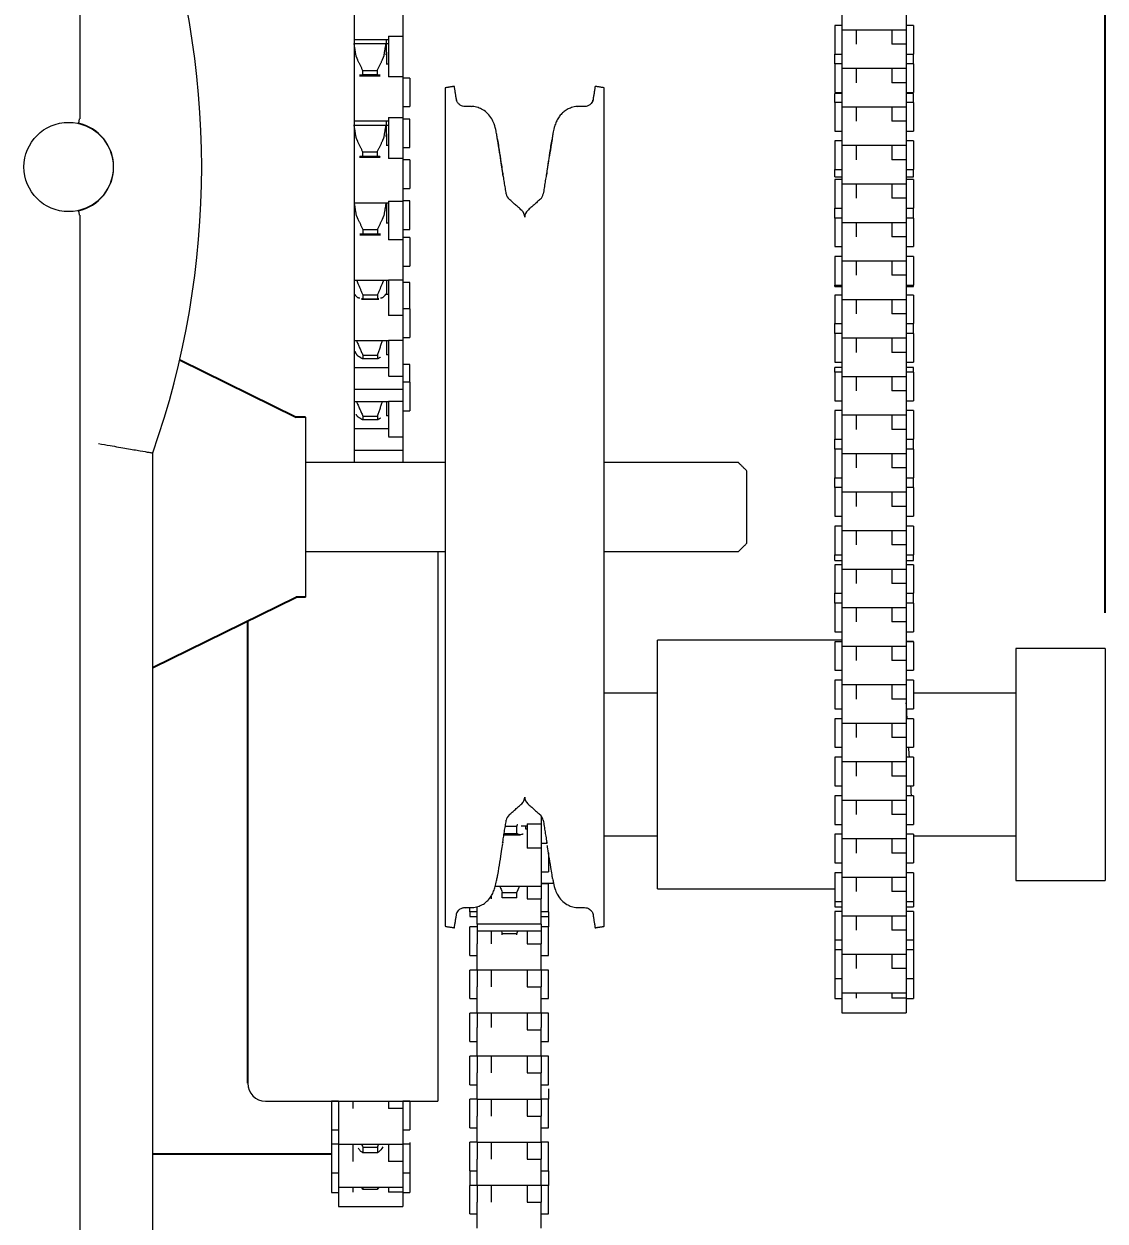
# Model space of a CAD drawing. Header units: inches. Extents: x 1.5 to 20.4, y 6.8 to 20.8.
# Drawn here: x 7.156 to 9.048, y 14.546 to 16.641 of the extents above; entities that cross this region are included whole.
import ezdxf

# ---------------------------------------------------------------- set-up
doc = ezdxf.new("R2010")
doc.units = ezdxf.units.IN
doc.header["$MEASUREMENT"] = 0
doc.header["$PDSIZE"] = -1
doc.layers.add('DIM', color=1, linetype='Continuous')
doc.styles.add('SLDTEXTSTYLE0', font='ARIAL.TTF', dxfattribs={"width": 0.7})
doc.dimstyles.new('SLDDIMSTYLE0', dxfattribs={"dimtxt": 0.15, "dimasz": 0.15, "dimexe": 0, "dimexo": 0.0625, "dimgap": 0.0375, "dimtad": 0, "dimtih": 1, "dimtoh": 1, "dimdec": 1, "dimlfac": 4, "dimrnd": 1e-09, "dimzin": 12, "dimdsep": 46, "dimtxsty": 'SLDTEXTSTYLE0', "dimsah": 1, "dimcen": 0.09, "dimadec": 0, "dimazin": 0, "dimtfac": 1, "dimtdec": 1, "dimtofl": 0, "dimtmove": 0, "dimatfit": 3, "dimfxl": 0, "dimtolj": 1, "dimtzin": 12, "dimarcsym": 0})

# ---------------------------------------------------------------- blocks, each defined once
blk = doc.blocks.new('*D12')
at = {"color": 0, "linetype": 'ByBlock', "lineweight": -2}
for p, q in [((7.5478, 18.7511), (7.5478, 19.9545)), ((7.6978, 19.9545), (7.8494, 19.9545)), ((8.8978, 19.9545), (8.7461, 19.9545)), ((9.0478, 15.6104), (9.0478, 19.9545))]:
    blk.add_line(p, q, dxfattribs=at)
at = {"color": 0, "linetype": 'ByBlock'}
for points in [[(7.5478, 19.9545), (7.6978, 19.9795), (7.6978, 19.9295)], [(9.0478, 19.9545), (8.8978, 19.9795), (8.8978, 19.9295)]]:
    blk.add_solid(points, dxfattribs=at)
at = {"layer": 'DEFPOINTS', "color": 0, "linetype": 'ByBlock'}
for p in [(7.5478, 18.6886), (9.0478, 15.5479)]:
    blk.add_point(p, dxfattribs=at)
at = {"color": 0, "linetype": 'ByBlock', "insert": (8.2978, 19.9545), "char_height": 0.15, "attachment_point": 5, "style": 'SLDTEXTSTYLE0'}
blk.add_mtext('6\\PSIDE ROOM', dxfattribs=at)

msp = doc.modelspace()

# ---------------------------------------------------------------- linework, layer by layer
at = {"color": 7, "linetype": 'Continuous', "lineweight": 15}
for p, q in [((7.253815, 18.390422), (7.253815, 16.474734)), ((7.734, 17.306097), (7.734, 15.873271)), ((7.819124, 16.912792), (7.819124, 16.628092)), ((8.587375, 16.67269), (8.587375, 16.630538)), ((8.699875, 16.67269), (8.699875, 16.630538)), ((8.574875, 16.638131), (8.574875, 16.588131)), ((8.712375, 16.638131), (8.712375, 16.588131)), ((7.790375, 16.591205), (7.790375, 16.613689)), ((7.794124, 16.61931), (7.819124, 16.61931)), ((7.794124, 16.61931), (7.794124, 16.548068)), ((7.819124, 16.628092), (7.819124, 16.554853)), ((7.819124, 16.61931), (7.819124, 16.548068)), ((8.587375, 16.630538), (8.587375, 16.605283)), ((8.612375, 16.630538), (8.612375, 16.605283)), ((8.674875, 16.630538), (8.674875, 16.605283)), ((8.699875, 16.630538), (8.699875, 16.605283)), ((8.587375, 16.605283), (8.587375, 16.563131)), ((8.699875, 16.605283), (8.674875, 16.605283)), ((8.699875, 16.605283), (8.699875, 16.563131)), ((7.790375, 16.591205), (7.790375, 16.570465)), ((8.574875, 16.570725), (8.574875, 16.588131)), ((8.712375, 16.570725), (8.712375, 16.588131)), ((7.748796, 16.559428), (7.748796, 16.557454)), ((7.748796, 16.559428), (7.774421, 16.559428)), ((7.748796, 16.559428), (7.748796, 16.551456)), ((7.748796, 16.559428), (7.774421, 16.559428)), ((7.774421, 16.551456), (7.748796, 16.551456)), ((7.774421, 16.559428), (7.774421, 16.557454)), ((7.774421, 16.559428), (7.774421, 16.551456)), ((7.819124, 16.554853), (7.819124, 16.476767)), ((8.574875, 16.570725), (8.574875, 16.520725)), ((8.587375, 16.563131), (8.587375, 16.537877)), ((8.612375, 16.563131), (8.612375, 16.537877)), ((8.674875, 16.563131), (8.674875, 16.537877)), ((8.699875, 16.563131), (8.699875, 16.537877)), ((8.712375, 16.570725), (8.712375, 16.520725)), ((7.819124, 16.548068), (7.794124, 16.548068)), ((7.831624, 16.546145), (7.831624, 16.508135)), ((8.587375, 16.537877), (8.587375, 16.495725)), ((8.699875, 16.537877), (8.674875, 16.537877)), ((8.699875, 16.537877), (8.699875, 16.495725)), ((7.893313, 16.528978), (7.893313, 16.18386)), ((8.171662, 15.061563), (8.171662, 16.528978)), ((8.574875, 16.503318), (8.574875, 16.518956)), ((8.712375, 16.503318), (8.712375, 16.518956)), ((7.831624, 16.508135), (7.831624, 16.496145)), ((8.574875, 16.503318), (8.574875, 16.453318)), ((8.587375, 16.495725), (8.587375, 16.47047)), ((8.612375, 16.495725), (8.612375, 16.47047)), ((8.674875, 16.495725), (8.674875, 16.47047)), ((8.699875, 16.495725), (8.699875, 16.47047)), ((8.712375, 16.503318), (8.712375, 16.453318)), ((7.790375, 16.448662), (7.790375, 16.471145)), ((7.794124, 16.476767), (7.819124, 16.476767)), ((7.794124, 16.476767), (7.794124, 16.405525)), ((7.819124, 16.476767), (7.819124, 16.405525)), ((7.831624, 16.442484), (7.831624, 16.474374)), ((8.587375, 16.47047), (8.587375, 16.428318)), ((8.699875, 16.47047), (8.674875, 16.47047)), ((8.699875, 16.47047), (8.699875, 16.428318)), ((7.790375, 16.448662), (7.790375, 16.427922)), ((7.831624, 16.424374), (7.831624, 16.442484)), ((8.574875, 16.435912), (8.574875, 16.385912)), ((8.587375, 16.428318), (8.587375, 16.403064)), ((8.612375, 16.428318), (8.612375, 16.403064)), ((8.674875, 16.428318), (8.674875, 16.403064)), ((8.699875, 16.428318), (8.699875, 16.403064)), ((8.712375, 16.435912), (8.712375, 16.385912)), ((7.748796, 16.416885), (7.748796, 16.414911)), ((7.748796, 16.416885), (7.774421, 16.416885)), ((7.748796, 16.416885), (7.748796, 16.408913)), ((7.748796, 16.416885), (7.774421, 16.416885)), ((7.774421, 16.408913), (7.748796, 16.408913)), ((7.774421, 16.416885), (7.774421, 16.414911)), ((7.774421, 16.416885), (7.774421, 16.408913)), ((7.819124, 16.405525), (7.794124, 16.405525)), ((7.819124, 16.405525), (7.819124, 16.33052)), ((7.831624, 16.402922), (7.831624, 16.361772)), ((8.574875, 16.378135), (8.574875, 16.385912)), ((8.587375, 16.403064), (8.587375, 16.360912)), ((8.699875, 16.403064), (8.674875, 16.403064)), ((8.699875, 16.403064), (8.699875, 16.360912)), ((8.712375, 16.378135), (8.712375, 16.385912)), ((8.574875, 16.373049), (8.574875, 16.378135)), ((8.574875, 16.368505), (8.574875, 16.318505)), ((8.712375, 16.373049), (8.712375, 16.378135)), ((8.712375, 16.368505), (8.712375, 16.318505)), ((7.831624, 16.361772), (7.831624, 16.352922)), ((8.587375, 16.360912), (8.587375, 16.335657)), ((8.612375, 16.360912), (8.612375, 16.335657)), ((8.674875, 16.360912), (8.674875, 16.335657)), ((8.699875, 16.360912), (8.699875, 16.335657)), ((7.790375, 16.327922), (7.790375, 16.292145)), ((7.794124, 16.33052), (7.819124, 16.33052)), ((7.794124, 16.33052), (7.794124, 16.262982)), ((7.819124, 16.33052), (7.819124, 16.262982)), ((7.831624, 16.299341), (7.831624, 16.331232)), ((8.587375, 16.335657), (8.587375, 16.293505)), ((8.699875, 16.335657), (8.674875, 16.335657)), ((8.699875, 16.335657), (8.699875, 16.293505)), ((7.253815, 16.30611), (7.253815, 14.390422)), ((7.831624, 16.281232), (7.831624, 16.299341)), ((8.574875, 16.301099), (8.574875, 16.318505)), ((8.574875, 16.301099), (8.574875, 16.251099)), ((8.712375, 16.301099), (8.712375, 16.318505)), ((8.712375, 16.301099), (8.712375, 16.251099)), ((7.749249, 16.281108), (7.749249, 16.273136)), ((7.749249, 16.281108), (7.774874, 16.281108)), ((7.774874, 16.281108), (7.774874, 16.273136)), ((8.587375, 16.293505), (8.587375, 16.268251)), ((8.612375, 16.293505), (8.612375, 16.268251)), ((8.674875, 16.293505), (8.674875, 16.268251)), ((8.699875, 16.293505), (8.699875, 16.268251)), ((7.774874, 16.273136), (7.749249, 16.273136)), ((7.819124, 16.262982), (7.794124, 16.262982)), ((7.819124, 16.262982), (7.819124, 16.192855)), ((7.831624, 16.267145), (7.831624, 16.223243)), ((8.587375, 16.268251), (8.587375, 16.226099)), ((8.699875, 16.268251), (8.674875, 16.268251)), ((8.699875, 16.268251), (8.699875, 16.226099)), ((7.831624, 16.223243), (7.831624, 16.217145)), ((8.574875, 16.233692), (8.574875, 16.183692)), ((8.587375, 16.226099), (8.587375, 16.200844)), ((8.612375, 16.226099), (8.612375, 16.200844)), ((8.674875, 16.226099), (8.674875, 16.200844)), ((8.699875, 16.226099), (8.699875, 16.200844)), ((8.712375, 16.233692), (8.712375, 16.183692)), ((8.587375, 16.200844), (8.587375, 16.158692)), ((8.699875, 16.200844), (8.674875, 16.200844)), ((8.699875, 16.200844), (8.699875, 16.158692)), ((7.790375, 16.192145), (7.790375, 16.168167)), ((7.794124, 16.192855), (7.819124, 16.192855)), ((7.794124, 16.192855), (7.794124, 16.13064)), ((7.819124, 16.192855), (7.819124, 16.13064)), ((7.831624, 16.156199), (7.831624, 16.18809)), ((7.893313, 16.18386), (7.893313, 15.061563)), ((8.574875, 16.181233), (8.574875, 16.183692)), ((8.712375, 16.181233), (8.712375, 16.183692)), ((7.749249, 16.166672), (7.749249, 16.159243)), ((7.749249, 16.166672), (7.774874, 16.166672)), ((7.774874, 16.159243), (7.749249, 16.159243)), ((7.774874, 16.166672), (7.774874, 16.159243)), ((7.790375, 16.16707), (7.790375, 16.168167)), ((7.831624, 16.142069), (7.831624, 16.156199)), ((8.574875, 16.166286), (8.574875, 16.116286)), ((8.587375, 16.158692), (8.587375, 16.133438)), ((8.612375, 16.158692), (8.612375, 16.133438)), ((8.674875, 16.158692), (8.674875, 16.133438)), ((8.699875, 16.158692), (8.699875, 16.133438)), ((8.712375, 16.166286), (8.712375, 16.116286)), ((7.831624, 16.142069), (7.831624, 16.095868)), ((8.587375, 16.133438), (8.587375, 16.091286)), ((8.699875, 16.133438), (8.674875, 16.133438)), ((8.699875, 16.133438), (8.699875, 16.091286)), ((7.819124, 16.13064), (7.794124, 16.13064)), ((7.819124, 16.13064), (7.819124, 16.067086)), ((8.574875, 16.098879), (8.574875, 16.116286)), ((8.712375, 16.098879), (8.712375, 16.116286)), ((7.831624, 16.095868), (7.831624, 16.092069)), ((8.574875, 16.098879), (8.574875, 16.048879)), ((8.587375, 16.091286), (8.587375, 16.066031)), ((8.612375, 16.091286), (8.612375, 16.066031)), ((8.674875, 16.091286), (8.674875, 16.066031)), ((8.699875, 16.091286), (8.699875, 16.066031)), ((8.712375, 16.098879), (8.712375, 16.048879)), ((7.790375, 16.086638), (7.790375, 16.061563)), ((7.794124, 16.087349), (7.819124, 16.087349)), ((7.794124, 16.087349), (7.794124, 16.025134)), ((7.749249, 16.061166), (7.749249, 16.054406)), ((7.749249, 16.061166), (7.774874, 16.061166)), ((7.774874, 16.054406), (7.749249, 16.054406)), ((7.774874, 16.061166), (7.774874, 16.054406)), ((7.819124, 16.067086), (7.819124, 16.001022)), ((8.587375, 16.066031), (8.587375, 16.023879)), ((8.699875, 16.066031), (8.674875, 16.066031)), ((8.699875, 16.066031), (8.699875, 16.023879)), ((7.831624, 16.013884), (7.831624, 16.044947)), ((8.574875, 16.031473), (8.574875, 16.039418)), ((8.574875, 16.031473), (8.574875, 15.981473)), ((8.712375, 16.031473), (8.712375, 16.039418)), ((8.712375, 16.031473), (8.712375, 15.981473)), ((7.819124, 16.024007), (7.794124, 16.024007)), ((7.831624, 16.013884), (7.831624, 15.963884)), ((8.587375, 16.023879), (8.587375, 15.998625)), ((8.612375, 16.023879), (8.612375, 15.998625)), ((8.674875, 16.023879), (8.674875, 15.998625)), ((8.699875, 16.023879), (8.699875, 15.998625)), ((7.819124, 16.001022), (7.734, 16.001022)), ((7.819124, 16.001022), (7.819124, 15.873271)), ((8.587375, 15.998625), (8.587375, 15.956473)), ((8.699875, 15.998625), (8.674875, 15.998625)), ((8.699875, 15.998625), (8.699875, 15.956473)), ((7.790375, 15.980005), (7.790375, 15.95493)), ((7.794124, 15.980715), (7.819124, 15.980715)), ((7.794124, 15.980715), (7.794124, 15.9185)), ((8.574875, 15.964066), (8.574875, 15.914066)), ((8.712375, 15.964066), (8.712375, 15.914066)), ((7.648825, 15.952762), (7.648825, 15.637779)), ((7.749249, 15.954532), (7.749249, 15.947773)), ((7.749249, 15.954532), (7.774874, 15.954532)), ((7.774874, 15.947773), (7.749249, 15.947773)), ((7.774874, 15.954532), (7.774874, 15.947773)), ((8.587375, 15.956473), (8.587375, 15.931218)), ((8.612375, 15.956473), (8.612375, 15.931218)), ((8.674875, 15.956473), (8.674875, 15.931218)), ((8.699875, 15.956473), (8.699875, 15.931218)), ((8.587375, 15.931218), (8.587375, 15.889066)), ((8.699875, 15.931218), (8.674875, 15.931218)), ((8.699875, 15.931218), (8.699875, 15.889066)), ((7.819124, 15.917373), (7.794124, 15.917373)), ((8.574875, 15.896659), (8.574875, 15.914066)), ((8.712375, 15.896659), (8.712375, 15.914066)), ((7.381542, 14.359172), (7.381542, 15.889954)), ((7.819124, 15.894388), (7.734, 15.894388)), ((8.574875, 15.896659), (8.574875, 15.846659)), ((8.587375, 15.889066), (8.587375, 15.863811)), ((8.612375, 15.889066), (8.612375, 15.863811)), ((8.674875, 15.889066), (8.674875, 15.863811)), ((8.699875, 15.889066), (8.699875, 15.863811)), ((8.712375, 15.896659), (8.712375, 15.846659)), ((8.587375, 15.863811), (8.587375, 15.821659)), ((8.699875, 15.863811), (8.674875, 15.863811)), ((8.699875, 15.863811), (8.699875, 15.821659)), ((8.421237, 15.79527), (8.421237, 15.858271)), ((8.574875, 15.829253), (8.574875, 15.846659)), ((8.712375, 15.829253), (8.712375, 15.846659)), ((8.574875, 15.829253), (8.574875, 15.779253)), ((8.587375, 15.821659), (8.587375, 15.796405)), ((8.612375, 15.821659), (8.612375, 15.796405)), ((8.674875, 15.821659), (8.674875, 15.796405)), ((8.699875, 15.821659), (8.699875, 15.796405)), ((8.712375, 15.829253), (8.712375, 15.779253)), ((8.587375, 15.796405), (8.587375, 15.754253)), ((8.699875, 15.796405), (8.674875, 15.796405)), ((8.699875, 15.796405), (8.699875, 15.754253)), ((8.421237, 15.732271), (8.421237, 15.79527)), ((8.574875, 15.761846), (8.574875, 15.711846)), ((8.712375, 15.761846), (8.712375, 15.711846)), ((8.587375, 15.754253), (8.587375, 15.728998)), ((8.612375, 15.754253), (8.612375, 15.728998)), ((8.674875, 15.754253), (8.674875, 15.728998)), ((8.699875, 15.754253), (8.699875, 15.728998)), ((7.88025, 15.717271), (7.88025, 14.88477)), ((8.587375, 15.728998), (8.587375, 15.686846)), ((8.699875, 15.728998), (8.674875, 15.728998)), ((8.699875, 15.728998), (8.699875, 15.686846)), ((8.574875, 15.70678), (8.574875, 15.711846)), ((8.574875, 15.701694), (8.574875, 15.70678)), ((8.574875, 15.69444), (8.574875, 15.64444)), ((8.712375, 15.70678), (8.712375, 15.711846)), ((8.712375, 15.701694), (8.712375, 15.70678)), ((8.712375, 15.69444), (8.712375, 15.64444)), ((8.587375, 15.686846), (8.587375, 15.661592)), ((8.612375, 15.686846), (8.612375, 15.661592)), ((8.674875, 15.686846), (8.674875, 15.661592)), ((8.699875, 15.686846), (8.699875, 15.661592)), ((8.587375, 15.661592), (8.587375, 15.61944)), ((8.699875, 15.661592), (8.674875, 15.661592)), ((8.699875, 15.661592), (8.699875, 15.61944)), ((8.574875, 15.627033), (8.574875, 15.64444)), ((8.712375, 15.627033), (8.712375, 15.64444)), ((8.574875, 15.627033), (8.574875, 15.577033)), ((8.587375, 15.61944), (8.587375, 15.594185)), ((8.612375, 15.61944), (8.612375, 15.594185)), ((8.674875, 15.61944), (8.674875, 15.594185)), ((8.699875, 15.61944), (8.699875, 15.594185)), ((8.712375, 15.627033), (8.712375, 15.577033)), ((8.587375, 15.594185), (8.587375, 15.552033)), ((8.699875, 15.594185), (8.674875, 15.594185)), ((8.699875, 15.594185), (8.699875, 15.552033)), ((8.264875, 15.175601), (8.264875, 15.56256)), ((8.574875, 15.559627), (8.574875, 15.509627)), ((8.587375, 15.552033), (8.587375, 15.526779)), ((8.612375, 15.552033), (8.612375, 15.526779)), ((8.674875, 15.552033), (8.674875, 15.526779)), ((8.699875, 15.552033), (8.699875, 15.526779)), ((8.712375, 15.559627), (8.712375, 15.559879)), ((8.712375, 15.559627), (8.712375, 15.509627)), ((8.8915, 15.547935), (8.8915, 15.141685)), ((9.04775, 15.547935), (9.04775, 15.141685)), ((8.587375, 15.526779), (8.587375, 15.484627)), ((8.699875, 15.526779), (8.674875, 15.526779)), ((8.699875, 15.526779), (8.699875, 15.484627)), ((8.574875, 15.49222), (8.574875, 15.44222)), ((8.587375, 15.484627), (8.587375, 15.459372)), ((8.612375, 15.484627), (8.612375, 15.459372)), ((8.674875, 15.484627), (8.674875, 15.459372)), ((8.699875, 15.484627), (8.699875, 15.459372)), ((8.712375, 15.49222), (8.712375, 15.44222)), ((8.587375, 15.459372), (8.587375, 15.41722)), ((8.699875, 15.459372), (8.674875, 15.459372)), ((8.699875, 15.459372), (8.699875, 15.41722)), ((8.574875, 15.424814), (8.574875, 15.374814)), ((8.712375, 15.424814), (8.712375, 15.374814)), ((8.587375, 15.41722), (8.587375, 15.391966)), ((8.612375, 15.41722), (8.612375, 15.391966)), ((8.674875, 15.41722), (8.674875, 15.391966)), ((8.699875, 15.41722), (8.699875, 15.391966)), ((8.587375, 15.391966), (8.587375, 15.349814)), ((8.699875, 15.391966), (8.674875, 15.391966)), ((8.699875, 15.391966), (8.699875, 15.349814)), ((8.574875, 15.357407), (8.574875, 15.307407)), ((8.712375, 15.357407), (8.712375, 15.307407)), ((8.587375, 15.349814), (8.587375, 15.324559)), ((8.612375, 15.349814), (8.612375, 15.324559)), ((8.674875, 15.349814), (8.674875, 15.324559)), ((8.699875, 15.349814), (8.699875, 15.324559)), ((8.587375, 15.324559), (8.587375, 15.282407)), ((8.699875, 15.324559), (8.674875, 15.324559)), ((8.699875, 15.324559), (8.699875, 15.282407)), ((8.574875, 15.290001), (8.574875, 15.240001)), ((8.587375, 15.282407), (8.587375, 15.257153)), ((8.612375, 15.282407), (8.612375, 15.257153)), ((8.674875, 15.282407), (8.674875, 15.257153)), ((8.699875, 15.282407), (8.699875, 15.257153)), ((8.712375, 15.290001), (8.712375, 15.240001)), ((8.0615, 15.254678), (8.0615, 15.241122)), ((8.587375, 15.257153), (8.587375, 15.215001)), ((8.699875, 15.257153), (8.674875, 15.257153)), ((8.699875, 15.257153), (8.699875, 15.215001)), ((7.998523, 15.237084), (8.018875, 15.237084)), ((8.018875, 15.223564), (8.018875, 15.237084)), ((8.034375, 15.231663), (8.034375, 15.237162)), ((8.0365, 15.241122), (8.0615, 15.241122)), ((8.0365, 15.241122), (8.0365, 15.198506)), ((8.0615, 15.241122), (8.0615, 15.198506)), ((8.018875, 15.223564), (7.996382, 15.223564)), ((8.574875, 15.222594), (8.574875, 15.172594)), ((8.587375, 15.215001), (8.587375, 15.189746)), ((8.612375, 15.215001), (8.612375, 15.189746)), ((8.674875, 15.215001), (8.674875, 15.189746)), ((8.699875, 15.215001), (8.699875, 15.189746)), ((8.712375, 15.222594), (8.712375, 15.172594)), ((8.0615, 15.198506), (8.0365, 15.198506)), ((8.0615, 15.198506), (8.0615, 15.131667)), ((8.074, 15.190119), (8.074, 15.156663)), ((8.587375, 15.189746), (8.587375, 15.147594)), ((8.699875, 15.189746), (8.674875, 15.189746)), ((8.699875, 15.189746), (8.699875, 15.147594)), ((8.264875, 15.12706), (8.264875, 15.175601)), ((8.574875, 15.155188), (8.574875, 15.105188)), ((8.587375, 15.147594), (8.587375, 15.12234)), ((8.612375, 15.147594), (8.612375, 15.12234)), ((8.674875, 15.147594), (8.674875, 15.12234)), ((8.699875, 15.147594), (8.699875, 15.12234)), ((8.712375, 15.155188), (8.712375, 15.105188)), ((8.0365, 15.131667), (8.0365, 15.109751)), ((8.0615, 15.131667), (8.0615, 15.109751)), ((8.074, 15.086846), (8.074, 15.135816)), ((7.974, 15.11425), (7.974, 15.109751)), ((7.99325, 15.111154), (7.99325, 15.121015)), ((7.99325, 15.121015), (8.018875, 15.121015)), ((8.018875, 15.111154), (7.99325, 15.111154)), ((8.018875, 15.111154), (8.018875, 15.121015)), ((8.0365, 15.109751), (8.0615, 15.109751)), ((8.0615, 15.065292), (8.0615, 15.109751)), ((8.574875, 15.105188), (8.574875, 15.095832)), ((8.587375, 15.12234), (8.587375, 15.080187)), ((8.699875, 15.12234), (8.674875, 15.12234)), ((8.699875, 15.12234), (8.699875, 15.080187)), ((8.712375, 15.105188), (8.712375, 15.095832)), ((7.9365, 15.086846), (7.9365, 15.094407)), ((7.949, 15.086846), (7.9365, 15.086846)), ((7.9365, 15.086846), (7.9365, 15.078607)), ((7.949, 15.065292), (7.949, 15.095837)), ((8.074, 15.086846), (8.0615, 15.086846)), ((8.074, 15.086846), (8.074, 15.078607)), ((8.574875, 15.087781), (8.574875, 15.037781)), ((8.712375, 15.087781), (8.712375, 15.037781)), ((8.0615, 15.065292), (7.949, 15.065292)), ((7.949, 15.065292), (7.949, 15.053606)), ((8.0615, 15.065292), (8.0615, 15.053606)), ((8.074, 15.078607), (8.074, 15.060451)), ((8.587375, 15.080187), (8.587375, 15.054933)), ((8.612375, 15.080187), (8.612375, 15.054933)), ((8.674875, 15.080187), (8.674875, 15.054933)), ((8.699875, 15.080187), (8.699875, 15.054933)), ((7.9365, 15.010451), (7.9365, 15.060451)), ((7.949, 15.053606), (7.949, 15.031007)), ((7.974, 15.053606), (7.974, 15.031007)), ((7.99325, 15.046929), (7.99325, 15.049272)), ((7.99325, 15.049272), (8.018875, 15.049272)), ((8.018875, 15.046929), (8.018875, 15.049272)), ((8.0365, 15.053606), (8.0365, 15.031007)), ((8.0615, 15.053606), (8.0615, 15.031007)), ((8.074, 15.010451), (8.074, 15.060451)), ((8.587375, 15.054933), (8.587375, 15.012781)), ((8.699875, 15.054933), (8.674875, 15.054933)), ((8.699875, 15.054933), (8.699875, 15.012781)), ((7.949, 14.985451), (7.949, 15.031007)), ((8.0365, 15.031007), (8.0615, 15.031007)), ((8.0615, 14.985451), (8.0615, 15.031007)), ((8.574875, 15.037781), (8.574875, 15.020374)), ((8.712375, 15.037781), (8.712375, 15.020374)), ((8.574875, 15.020374), (8.574875, 14.970374)), ((8.587375, 15.012781), (8.587375, 14.987526)), ((8.612375, 15.012781), (8.612375, 14.987526)), ((8.674875, 15.012781), (8.674875, 14.987526)), ((8.699875, 15.012781), (8.699875, 14.987526)), ((8.712375, 15.020374), (8.712375, 14.970374)), ((7.9365, 14.935085), (7.9365, 14.985085)), ((7.949, 14.985451), (7.949, 14.955641)), ((7.974, 14.985451), (7.974, 14.955641)), ((8.0365, 14.985451), (8.0365, 14.955641)), ((8.0615, 14.985451), (8.0615, 14.955641)), ((8.074, 14.935085), (8.074, 14.985085)), ((8.587375, 14.987526), (8.587375, 14.945374)), ((8.699875, 14.987526), (8.674875, 14.987526)), ((8.699875, 14.987526), (8.699875, 14.945374)), ((8.574875, 14.970374), (8.574875, 14.935125)), ((8.712375, 14.970374), (8.712375, 14.935125)), ((7.949, 14.910085), (7.949, 14.955641)), ((8.0365, 14.955641), (8.0615, 14.955641)), ((8.0615, 14.910085), (8.0615, 14.955641)), ((8.587375, 14.945374), (8.587375, 14.936023)), ((8.612375, 14.945374), (8.612375, 14.936023)), ((8.674875, 14.945374), (8.674875, 14.936023)), ((8.699875, 14.945374), (8.699875, 14.936023)), ((8.587375, 14.936023), (8.587375, 14.910124)), ((8.699875, 14.936023), (8.674875, 14.936023)), ((8.699875, 14.936023), (8.699875, 14.910124)), ((7.9365, 14.88477), (7.9365, 14.909719)), ((7.9365, 14.859719), (7.9365, 14.909719)), ((7.949, 14.910085), (7.949, 14.88477)), ((7.974, 14.910085), (7.974, 14.88477)), ((8.0365, 14.910085), (8.0365, 14.88477)), ((8.0365, 14.910085), (8.0365, 14.880275)), ((8.0615, 14.910085), (8.0615, 14.88477)), ((8.074, 14.88477), (8.074, 14.909719)), ((8.074, 14.859719), (8.074, 14.909719)), ((7.88025, 14.88477), (7.88025, 14.755685)), ((7.949, 14.834719), (7.949, 14.88477)), ((8.0365, 14.880275), (8.0615, 14.880275)), ((8.0615, 14.834719), (8.0615, 14.88477)), ((7.9365, 14.784354), (7.9365, 14.834354)), ((7.949, 14.834719), (7.949, 14.804909)), ((7.974, 14.834719), (7.974, 14.804909)), ((8.0365, 14.834719), (8.0365, 14.804909)), ((8.0615, 14.834719), (8.0615, 14.804909)), ((8.074, 14.784354), (8.074, 14.834354)), ((7.949, 14.759354), (7.949, 14.804909)), ((8.0365, 14.804909), (8.0615, 14.804909)), ((8.0615, 14.759354), (8.0615, 14.804909)), ((8.074, 14.77706), (8.074, 14.758988)), ((7.694124, 14.755522), (7.694124, 14.705522)), ((7.706624, 14.755685), (7.706624, 14.742659)), ((7.731624, 14.755685), (7.731624, 14.742659)), ((7.794124, 14.755685), (7.794124, 14.742659)), ((7.819124, 14.755685), (7.819124, 14.742659)), ((7.831624, 14.755522), (7.831624, 14.705522)), ((7.9365, 14.708988), (7.9365, 14.758988)), ((7.949, 14.759354), (7.949, 14.729544)), ((7.974, 14.759354), (7.974, 14.729544)), ((8.0365, 14.759354), (8.0365, 14.729544)), ((8.0615, 14.759354), (8.0615, 14.729544)), ((8.074, 14.708988), (8.074, 14.758988)), ((7.706624, 14.742659), (7.706624, 14.680522)), ((7.819124, 14.742659), (7.794124, 14.742659)), ((7.819124, 14.742659), (7.819124, 14.680522)), ((7.949, 14.683988), (7.949, 14.729544)), ((8.0365, 14.729544), (8.0615, 14.729544)), ((8.0615, 14.683988), (8.0615, 14.729544)), ((7.694124, 14.705522), (7.694124, 14.680102)), ((7.694124, 14.680102), (7.694124, 14.630102)), ((7.706624, 14.680102), (7.706624, 14.650102)), ((7.731624, 14.680522), (7.731624, 14.650102)), ((7.749249, 14.675002), (7.749249, 14.665304)), ((7.749249, 14.675002), (7.774874, 14.675002)), ((7.774874, 14.665304), (7.749249, 14.665304)), ((7.774874, 14.675002), (7.774874, 14.665304)), ((7.794124, 14.680568), (7.794124, 14.650102)), ((7.819124, 14.680568), (7.819124, 14.650102)), ((7.831624, 14.68331), (7.831624, 14.680102)), ((7.831624, 14.680102), (7.831624, 14.630102)), ((7.9365, 14.633622), (7.9365, 14.683622)), ((7.949, 14.683988), (7.949, 14.654178)), ((7.974, 14.683988), (7.974, 14.654178)), ((8.0365, 14.683988), (8.0365, 14.654178)), ((8.0615, 14.683988), (8.0615, 14.654178)), ((8.074, 14.633622), (8.074, 14.683622)), ((7.706624, 14.650102), (7.706624, 14.605102)), ((7.819124, 14.650102), (7.794124, 14.650102)), ((7.819124, 14.650102), (7.819124, 14.605102)), ((7.949, 14.608622), (7.949, 14.654178)), ((8.0365, 14.654178), (8.0615, 14.654178)), ((8.0615, 14.608622), (8.0615, 14.654178)), ((7.694124, 14.630102), (7.694124, 14.595978)), ((7.831624, 14.630102), (7.831624, 14.595978)), ((7.9365, 14.633622), (7.9365, 14.608257)), ((8.074, 14.633622), (8.074, 14.608257)), ((7.706624, 14.605102), (7.706624, 14.596428)), ((7.731624, 14.605102), (7.731624, 14.596428)), ((7.749249, 14.605068), (7.749249, 14.601031)), ((7.749249, 14.605068), (7.774874, 14.605068)), ((7.774874, 14.605068), (7.774874, 14.601031)), ((7.794124, 14.605102), (7.794124, 14.596428)), ((7.819124, 14.605102), (7.819124, 14.596428)), ((7.9365, 14.558257), (7.9365, 14.608257)), ((7.949, 14.608622), (7.949, 14.578812)), ((7.974, 14.608622), (7.974, 14.578812)), ((8.0365, 14.608622), (8.0365, 14.578812)), ((8.0615, 14.608622), (8.0615, 14.578812)), ((8.074, 14.558257), (8.074, 14.608257)), ((7.706624, 14.595978), (7.706624, 14.570978)), ((7.774874, 14.601031), (7.749249, 14.601031)), ((7.819124, 14.596428), (7.794124, 14.596428)), ((7.819124, 14.596428), (7.819124, 14.570978)), ((7.949, 14.533256), (7.949, 14.578812)), ((8.0365, 14.578812), (8.0615, 14.578812)), ((8.0615, 14.533256), (8.0615, 14.578812))]:
    msp.add_line(p, q, dxfattribs=at)
for p, q in [((7.428896, 16.052736), (7.632766, 15.952762)), ((7.648825, 15.952762), (7.632766, 15.952762)), ((7.381542, 15.514584), (7.632766, 15.637779)), ((7.648825, 15.637779), (7.632766, 15.637779)), ((7.54775, 14.786935), (7.54775, 15.596089)), ((7.381542, 14.663569), (7.694124, 14.663569))]:
    msp.add_line(p, q)
msp.add_circle((7.234442, 16.390422), 0.078125, dxfattribs=at)
for centre, radius, start, end in [((5.964601, 16.390422), 1.502727, 340.546629, 19.453371), ((7.234442, 16.390422), 0.07876, 282.586687, 77.413313), ((8.015561, 16.345766), 0.015625, 189, 228.326349), ((8.049414, 16.345766), 0.015625, 311.673651, 351), ((8.016863, 16.302771), 0.015625, 0, 48.326349), ((8.048113, 16.302771), 0.015625, 131.673651, 180), ((8.016863, 15.287771), 0.015625, 311.673651, 0), ((8.048113, 15.287771), 0.015625, 180, 228.326349), ((8.015561, 15.244775), 0.015625, 131.673651, 171), ((8.049414, 15.244775), 0.015625, 9, 48.326349), ((7.579, 14.786935), 0.03125, 180, 270)]:
    msp.add_arc(centre, radius, start, end, dxfattribs=at)
for points in [[(8.587375, 16.638131), (8.574875, 16.638131)], [(8.712375, 16.638131), (8.699875, 16.638131)], [(7.734, 16.613689), (7.794124, 16.613689)], [(8.587375, 16.630538), (8.699875, 16.630538)], [(7.733376, 16.606741), (7.736948, 16.584775)], [(7.733547, 16.606242), (7.793671, 16.606242)], [(7.78627, 16.584775), (7.789842, 16.606741)], [(7.736948, 16.584775), (7.739985, 16.577547)], [(7.739985, 16.577547), (7.748796, 16.559428)], [(7.774421, 16.559428), (7.783232, 16.577547)], [(7.783232, 16.577547), (7.78627, 16.584775)], [(7.790295, 16.586414), (7.790375, 16.591205)], [(8.574875, 16.588131), (8.587375, 16.588131)], [(8.699875, 16.588131), (8.712375, 16.588131)], [(7.748796, 16.551456), (7.743568, 16.550969)], [(7.779649, 16.550969), (7.774421, 16.551456)], [(7.794124, 16.570465), (7.789838, 16.570465)], [(8.587375, 16.570725), (8.574875, 16.570725)], [(8.587375, 16.563131), (8.699875, 16.563131)], [(8.712375, 16.570725), (8.699875, 16.570725)], [(7.743568, 16.549899), (7.779649, 16.549899)], [(7.831624, 16.546145), (7.819124, 16.546145)], [(7.909362, 16.531521), (7.893313, 16.528978)], [(7.913141, 16.507665), (7.909362, 16.531521)], [(8.155612, 16.531521), (8.151684, 16.506715)], [(8.171662, 16.528978), (8.155612, 16.531521)], [(8.574875, 16.520725), (8.587375, 16.520725)], [(8.587375, 16.518956), (8.574875, 16.518956)], [(8.699875, 16.520725), (8.712375, 16.520725)], [(8.712375, 16.518956), (8.699875, 16.518956)], [(7.819124, 16.496145), (7.831624, 16.496145)], [(7.938855, 16.496134), (7.928066, 16.496134)], [(8.136935, 16.496134), (8.12612, 16.496134)], [(8.151642, 16.505858), (8.151945, 16.507534)], [(8.587375, 16.503318), (8.574875, 16.503318)], [(8.587375, 16.495725), (8.699875, 16.495725)], [(8.712375, 16.503318), (8.699875, 16.503318)], [(7.253815, 16.474734), (7.253787, 16.474484)], [(7.734, 16.471145), (7.794124, 16.471145)], [(7.831624, 16.474374), (7.819124, 16.474374)], [(7.733376, 16.464198), (7.736948, 16.442232)], [(7.733547, 16.463699), (7.793671, 16.463699)], [(7.78627, 16.442232), (7.789842, 16.464198)], [(7.790295, 16.443871), (7.790375, 16.448662)], [(8.574875, 16.453318), (8.587375, 16.453318)], [(8.699875, 16.453318), (8.712375, 16.453318)], [(7.736948, 16.442232), (7.739985, 16.435004)], [(7.739985, 16.435004), (7.748796, 16.416885)], [(7.774421, 16.416885), (7.783232, 16.435004)], [(7.783232, 16.435004), (7.78627, 16.442232)], [(7.794124, 16.427922), (7.789838, 16.427922)], [(7.984782, 16.438681), (7.983683, 16.445552)], [(8.081292, 16.445552), (8.080193, 16.438681)], [(8.587375, 16.435912), (8.574875, 16.435912)], [(8.587375, 16.428318), (8.699875, 16.428318)], [(8.712375, 16.435912), (8.699875, 16.435912)], [(7.748796, 16.408913), (7.743568, 16.408426)], [(7.743568, 16.407355), (7.779649, 16.407355)], [(7.779649, 16.408426), (7.774421, 16.408913)], [(7.819124, 16.424374), (7.831624, 16.424374)], [(7.831624, 16.402922), (7.819124, 16.402922)], [(8.000128, 16.343322), (7.993751, 16.383585)], [(8.071335, 16.384287), (8.064847, 16.343322)], [(8.574875, 16.385912), (8.587375, 16.385912)], [(8.699875, 16.385912), (8.712375, 16.385912)], [(8.574875, 16.373049), (8.587375, 16.373049)], [(8.587375, 16.368505), (8.574875, 16.368505)], [(8.699875, 16.373049), (8.712375, 16.373049)], [(8.712375, 16.368505), (8.699875, 16.368505)], [(7.819124, 16.352922), (7.831624, 16.352922)], [(8.587375, 16.360912), (8.699875, 16.360912)], [(7.733829, 16.328421), (7.737401, 16.306455)], [(7.734, 16.327922), (7.794124, 16.327922)], [(7.786723, 16.306455), (7.790295, 16.328421)], [(7.831624, 16.331232), (7.819124, 16.331232)], [(8.027251, 16.314442), (8.005172, 16.334095)], [(8.059803, 16.334095), (8.037724, 16.314442)], [(7.253787, 16.30636), (7.253815, 16.30611)], [(7.737401, 16.306455), (7.740439, 16.299227)], [(7.740439, 16.299227), (7.749249, 16.281108)], [(7.774874, 16.281108), (7.783685, 16.299227)], [(7.783685, 16.299227), (7.786723, 16.306455)], [(8.574875, 16.318505), (8.587375, 16.318505)], [(8.587375, 16.301099), (8.574875, 16.301099)], [(8.699875, 16.318505), (8.712375, 16.318505)], [(8.712375, 16.301099), (8.699875, 16.301099)], [(7.794124, 16.292145), (7.790291, 16.292145)], [(7.819124, 16.281232), (7.831624, 16.281232)], [(8.587375, 16.293505), (8.699875, 16.293505)], [(7.749249, 16.273136), (7.744022, 16.272649)], [(7.744022, 16.271579), (7.780102, 16.271579)], [(7.780102, 16.272649), (7.774874, 16.273136)], [(7.831624, 16.267145), (7.819124, 16.267145)], [(8.574875, 16.251099), (8.587375, 16.251099)], [(8.699875, 16.251099), (8.712375, 16.251099)], [(7.819124, 16.217145), (7.831624, 16.217145)], [(8.587375, 16.233692), (8.574875, 16.233692)], [(8.587375, 16.226099), (8.699875, 16.226099)], [(8.712375, 16.233692), (8.699875, 16.233692)], [(7.734, 16.192145), (7.794124, 16.192145)], [(7.738385, 16.192145), (7.740439, 16.186546)], [(7.740439, 16.186546), (7.749249, 16.166672)], [(7.774874, 16.166672), (7.783685, 16.186546)], [(7.783685, 16.186546), (7.785739, 16.192145)], [(7.831624, 16.18809), (7.819124, 16.18809)], [(8.574875, 16.183692), (8.587375, 16.183692)], [(8.574875, 16.181233), (8.587375, 16.181233)], [(8.699875, 16.183692), (8.712375, 16.183692)], [(8.699875, 16.181233), (8.712375, 16.181233)], [(7.737401, 16.164622), (7.733829, 16.168669)], [(7.740439, 16.161467), (7.737401, 16.164622)], [(7.743733, 16.160635), (7.740439, 16.161467)], [(7.749249, 16.159243), (7.747073, 16.159792)], [(7.747073, 16.158969), (7.777051, 16.158969)], [(7.777051, 16.159792), (7.774874, 16.159243)], [(7.783685, 16.161467), (7.780391, 16.160635)], [(7.786723, 16.164622), (7.783685, 16.161467)], [(7.790295, 16.168669), (7.786723, 16.164622)], [(7.794124, 16.16707), (7.788883, 16.16707)], [(7.790375, 16.168167), (7.790295, 16.168669)], [(8.587375, 16.166286), (8.574875, 16.166286)], [(8.587375, 16.158692), (8.699875, 16.158692)], [(8.712375, 16.166286), (8.699875, 16.166286)], [(7.831624, 16.142069), (7.819124, 16.142069)], [(8.574875, 16.116286), (8.587375, 16.116286)], [(8.699875, 16.116286), (8.712375, 16.116286)], [(7.819124, 16.092069), (7.831624, 16.092069)], [(8.587375, 16.098879), (8.574875, 16.098879)], [(8.587375, 16.091286), (8.699875, 16.091286)], [(8.712375, 16.098879), (8.699875, 16.098879)], [(7.734, 16.086638), (7.794124, 16.086638)], [(7.737957, 16.086638), (7.749249, 16.061166)], [(7.774874, 16.061166), (7.783685, 16.086638)], [(7.737401, 16.064168), (7.736072, 16.06707)], [(7.740439, 16.059637), (7.737401, 16.064168)], [(7.749249, 16.054406), (7.740439, 16.059637)], [(7.779988, 16.057442), (7.774874, 16.054406)], [(7.794124, 16.061563), (7.790375, 16.061563)], [(8.574875, 16.048879), (8.587375, 16.048879)], [(8.699875, 16.048879), (8.712375, 16.048879)], [(7.794124, 16.038884), (7.734, 16.038884)], [(7.831624, 16.044947), (7.819124, 16.044947)], [(8.587375, 16.039418), (8.574875, 16.039418)], [(8.587375, 16.031473), (8.574875, 16.031473)], [(8.712375, 16.039418), (8.699875, 16.039418)], [(8.712375, 16.031473), (8.699875, 16.031473)], [(7.831624, 16.013884), (7.819124, 16.013884)], [(8.587375, 16.023879), (8.699875, 16.023879)], [(7.734, 15.980005), (7.794124, 15.980005)], [(7.737957, 15.980005), (7.749249, 15.954532)], [(7.774874, 15.954532), (7.783685, 15.980005)], [(8.574875, 15.981473), (8.587375, 15.981473)], [(8.587375, 15.964066), (8.574875, 15.964066)], [(8.699875, 15.981473), (8.712375, 15.981473)], [(8.712375, 15.964066), (8.699875, 15.964066)], [(7.740439, 15.953004), (7.737401, 15.957534)], [(7.749249, 15.947773), (7.740439, 15.953004)], [(7.779988, 15.950809), (7.774874, 15.947773)], [(7.794124, 15.95493), (7.790375, 15.95493)], [(7.819124, 15.963884), (7.831624, 15.963884)], [(8.587375, 15.956473), (8.699875, 15.956473)], [(7.794124, 15.932251), (7.734, 15.932251)], [(8.574875, 15.914066), (8.587375, 15.914066)], [(8.699875, 15.914066), (8.712375, 15.914066)], [(7.381542, 15.889954), (7.380423, 15.890146)], [(8.587375, 15.896659), (8.574875, 15.896659)], [(8.587375, 15.889066), (8.699875, 15.889066)], [(8.712375, 15.896659), (8.699875, 15.896659)], [(7.893313, 15.873271), (7.648825, 15.873271)], [(8.406238, 15.873271), (8.171662, 15.873271)], [(8.421237, 15.858271), (8.406238, 15.873271)], [(8.574875, 15.846659), (8.587375, 15.846659)], [(8.699875, 15.846659), (8.712375, 15.846659)], [(8.587375, 15.829253), (8.574875, 15.829253)], [(8.587375, 15.821659), (8.699875, 15.821659)], [(8.712375, 15.829253), (8.699875, 15.829253)], [(8.574875, 15.779253), (8.587375, 15.779253)], [(8.699875, 15.779253), (8.712375, 15.779253)], [(8.587375, 15.761846), (8.574875, 15.761846)], [(8.712375, 15.761846), (8.699875, 15.761846)], [(8.587375, 15.754253), (8.699875, 15.754253)], [(7.648825, 15.717271), (7.893313, 15.717271)], [(8.171662, 15.717271), (8.406238, 15.717271)], [(8.406238, 15.717271), (8.421237, 15.732271)], [(8.574875, 15.711846), (8.587375, 15.711846)], [(8.574875, 15.701694), (8.587375, 15.701694)], [(8.587375, 15.69444), (8.574875, 15.69444)], [(8.699875, 15.711846), (8.712375, 15.711846)], [(8.699875, 15.701694), (8.712375, 15.701694)], [(8.712375, 15.69444), (8.699875, 15.69444)], [(8.587375, 15.686846), (8.699875, 15.686846)], [(8.574875, 15.64444), (8.587375, 15.64444)], [(8.699875, 15.64444), (8.712375, 15.64444)], [(8.587375, 15.627033), (8.574875, 15.627033)], [(8.587375, 15.61944), (8.699875, 15.61944)], [(8.712375, 15.627033), (8.699875, 15.627033)], [(8.574875, 15.577033), (8.587375, 15.577033)], [(8.699875, 15.577033), (8.712375, 15.577033)], [(8.587375, 15.56256), (8.264875, 15.56256)], [(8.587375, 15.559627), (8.574875, 15.559627)], [(8.587375, 15.552033), (8.699875, 15.552033)], [(8.712375, 15.559879), (8.699875, 15.559879)], [(8.712375, 15.559627), (8.699875, 15.559627)], [(9.04775, 15.547935), (8.8915, 15.547935)], [(8.574875, 15.509627), (8.587375, 15.509627)], [(8.699875, 15.509627), (8.712375, 15.509627)], [(8.587375, 15.49222), (8.574875, 15.49222)], [(8.587375, 15.484627), (8.699875, 15.484627)], [(8.712375, 15.49222), (8.699875, 15.49222)], [(8.264875, 15.46981), (8.171662, 15.46981)], [(8.8915, 15.46981), (8.712375, 15.46981)], [(8.574875, 15.44222), (8.587375, 15.44222)], [(8.699875, 15.44222), (8.712375, 15.44222)], [(8.587375, 15.424814), (8.574875, 15.424814)], [(8.712375, 15.424814), (8.699875, 15.424814)], [(8.587375, 15.41722), (8.699875, 15.41722)], [(8.574875, 15.374814), (8.587375, 15.374814)], [(8.587375, 15.357407), (8.574875, 15.357407)], [(8.699875, 15.374814), (8.712375, 15.374814)], [(8.712375, 15.357407), (8.699875, 15.357407)], [(8.587375, 15.349814), (8.699875, 15.349814)], [(8.674601, 15.349814), (8.674875, 15.344833)], [(8.574875, 15.307407), (8.587375, 15.307407)], [(8.699875, 15.307407), (8.712375, 15.307407)], [(8.005172, 15.256446), (8.027251, 15.2761)], [(8.037724, 15.2761), (8.059803, 15.256446)], [(8.587375, 15.290001), (8.574875, 15.290001)], [(8.587375, 15.282407), (8.699875, 15.282407)], [(8.712375, 15.290001), (8.699875, 15.290001)], [(7.993751, 15.206956), (8.000128, 15.247219)], [(8.018875, 15.237084), (8.020152, 15.239622)], [(8.026073, 15.237162), (8.0365, 15.237162)], [(8.0365, 15.231663), (8.034228, 15.231663)], [(8.064847, 15.247219), (8.071335, 15.206254)], [(8.574875, 15.240001), (8.587375, 15.240001)], [(8.699875, 15.240001), (8.712375, 15.240001)], [(7.996071, 15.221603), (8.024795, 15.221603)], [(8.029604, 15.223106), (8.028466, 15.222418)], [(8.171662, 15.21981), (8.264875, 15.21981)], [(8.587375, 15.222594), (8.574875, 15.222594)], [(8.587375, 15.215001), (8.699875, 15.215001)], [(8.712375, 15.222594), (8.699875, 15.222594)], [(8.713284, 15.21981), (8.8915, 15.21981)], [(7.994152, 15.209535), (7.993748, 15.206957)], [(8.07127, 15.206663), (8.0615, 15.206663)], [(8.071348, 15.206256), (8.070823, 15.209535)], [(8.574875, 15.172594), (8.587375, 15.172594)], [(8.699875, 15.172594), (8.712375, 15.172594)], [(7.984782, 15.15186), (7.983683, 15.144989)], [(8.0615, 15.156663), (8.074, 15.156663)], [(8.081292, 15.144989), (8.080193, 15.15186)], [(8.587375, 15.155188), (8.574875, 15.155188)], [(8.587375, 15.147594), (8.699875, 15.147594)], [(8.712375, 15.155188), (8.699875, 15.155188)], [(7.980958, 15.131663), (8.0615, 15.131663)], [(8.018875, 15.121015), (8.023259, 15.131663)], [(8.0615, 15.13731), (8.082678, 15.13731)], [(8.074, 15.135816), (8.0615, 15.135816)], [(8.264875, 15.12706), (8.574875, 15.12706)], [(8.8915, 15.141685), (9.04775, 15.141685)], [(8.574875, 15.105188), (8.587375, 15.105188)], [(8.699875, 15.105188), (8.712375, 15.105188)], [(7.928066, 15.094407), (7.938855, 15.094407)], [(8.12612, 15.094407), (8.136935, 15.094407)], [(8.574875, 15.095832), (8.587375, 15.095832)], [(8.587375, 15.087781), (8.574875, 15.087781)], [(8.699875, 15.095832), (8.712375, 15.095832)], [(8.712375, 15.087781), (8.699875, 15.087781)], [(7.909362, 15.05902), (7.9133, 15.083883)], [(7.9365, 15.078607), (7.949, 15.078607)], [(8.0615, 15.078607), (8.074, 15.078607)], [(8.151675, 15.083881), (8.155612, 15.05902)], [(8.587375, 15.080187), (8.699875, 15.080187)], [(7.893313, 15.061563), (7.909362, 15.05902)], [(7.949, 15.060451), (7.9365, 15.060451)], [(7.949, 15.053606), (8.0615, 15.053606)], [(8.018875, 15.049272), (8.020666, 15.053606)], [(8.074, 15.060451), (8.0615, 15.060451)], [(8.155612, 15.05902), (8.171662, 15.061563)], [(8.574875, 15.037781), (8.587375, 15.037781)], [(8.699875, 15.037781), (8.712375, 15.037781)], [(7.9365, 15.010451), (7.949, 15.010451)], [(8.0615, 15.010451), (8.074, 15.010451)], [(8.587375, 15.020374), (8.574875, 15.020374)], [(8.587375, 15.012781), (8.699875, 15.012781)], [(8.712375, 15.020374), (8.699875, 15.020374)], [(7.949, 14.985085), (7.9365, 14.985085)], [(7.949, 14.985451), (8.0615, 14.985451)], [(8.074, 14.985085), (8.0615, 14.985085)], [(8.574875, 14.970374), (8.587375, 14.970374)], [(8.699875, 14.970374), (8.712375, 14.970374)], [(8.587375, 14.945374), (8.699875, 14.945374)], [(7.9365, 14.935085), (7.949, 14.935085)], [(8.0615, 14.935085), (8.074, 14.935085)], [(8.574875, 14.935125), (8.587375, 14.935125)], [(8.699875, 14.935125), (8.712375, 14.935125)], [(7.949, 14.909719), (7.9365, 14.909719)], [(7.949, 14.910085), (8.0615, 14.910085)], [(8.074, 14.909719), (8.0615, 14.909719)], [(8.587375, 14.910124), (8.699875, 14.910124)], [(7.9365, 14.859719), (7.949, 14.859719)], [(8.0615, 14.859719), (8.074, 14.859719)], [(7.949, 14.834354), (7.9365, 14.834354)], [(7.949, 14.834719), (8.0615, 14.834719)], [(8.074, 14.834354), (8.0615, 14.834354)], [(7.9365, 14.784354), (7.949, 14.784354)], [(8.0615, 14.784354), (8.074, 14.784354)], [(7.579, 14.755685), (7.88025, 14.755685)], [(7.706624, 14.755522), (7.694124, 14.755522)], [(7.831624, 14.755522), (7.819124, 14.755522)], [(7.949, 14.758988), (7.9365, 14.758988)], [(7.949, 14.759354), (8.0615, 14.759354)], [(8.074, 14.758988), (8.0615, 14.758988)], [(7.9365, 14.708988), (7.949, 14.708988)], [(8.0615, 14.708988), (8.074, 14.708988)], [(7.694124, 14.705522), (7.706624, 14.705522)], [(7.819124, 14.705522), (7.831624, 14.705522)], [(7.706624, 14.680102), (7.694124, 14.680102)], [(7.706624, 14.680522), (7.819124, 14.680522)], [(7.774874, 14.675002), (7.777142, 14.680522)], [(7.831624, 14.680102), (7.819124, 14.680102)], [(7.949, 14.683622), (7.9365, 14.683622)], [(7.949, 14.683988), (8.0615, 14.683988)], [(8.074, 14.683622), (8.0615, 14.683622)], [(7.694124, 14.630102), (7.706624, 14.630102)], [(7.819124, 14.630102), (7.831624, 14.630102)], [(7.9365, 14.633622), (7.949, 14.633622)], [(8.0615, 14.633622), (8.074, 14.633622)], [(7.706624, 14.605102), (7.819124, 14.605102)], [(7.749249, 14.601031), (7.746854, 14.605102)], [(7.949, 14.608257), (7.9365, 14.608257)], [(7.949, 14.608622), (8.0615, 14.608622)], [(8.074, 14.608257), (8.0615, 14.608257)], [(7.694124, 14.595978), (7.706624, 14.595978)], [(7.819124, 14.595978), (7.831624, 14.595978)], [(7.706624, 14.570978), (7.819124, 14.570978)], [(7.9365, 14.558257), (7.949, 14.558257)], [(8.0615, 14.558257), (8.074, 14.558257)]]:
    msp.add_open_spline(points, degree=1, dxfattribs=at)
for points, knots in [([(7.92813, 16.496282), (7.926613, 16.496331), (7.923616, 16.496429), (7.919745, 16.498303), (7.916838, 16.500662), (7.914941, 16.503086), (7.913851, 16.505153), (7.913336, 16.506521), (7.913119, 16.507235), (7.913005, 16.507669), (7.912956, 16.507895), (7.913002, 16.507671), (7.913032, 16.507524)], [0, 0, 0, 0, 0.16073318, 0.31749087, 0.44905692, 0.55950738, 0.64683311, 0.70382978, 0.74455649, 0.79088296, 0.86296463, 1, 1, 1, 1]), ([(7.983681, 16.44558), (7.983269, 16.448058), (7.982127, 16.454934), (7.9795, 16.464858), (7.974679, 16.475323), (7.968212, 16.483979), (7.959869, 16.490643), (7.950576, 16.494631), (7.943514, 16.496401), (7.939501, 16.495986), (7.938836, 16.495917)], [0, 0, 0, 0, 0.10162062, 0.28195215, 0.41285004, 0.56482277, 0.71439611, 0.83736418, 0.97301775, 1, 1, 1, 1]), ([(8.126135, 16.495882), (8.125441, 16.495963), (8.121497, 16.496424), (8.11469, 16.49468), (8.106599, 16.491339), (8.099986, 16.486659), (8.094588, 16.481148), (8.09017, 16.474777), (8.086632, 16.467498), (8.083808, 16.458879), (8.082243, 16.45144), (8.08149, 16.446788), (8.081294, 16.44558)], [0, 0, 0, 0, 0.02814773, 0.15992327, 0.2750782, 0.38180893, 0.48390462, 0.58517407, 0.6933523, 0.80946334, 0.95054202, 1, 1, 1, 1]), ([(8.151954, 16.507597), (8.151969, 16.507661), (8.151994, 16.507776), (8.151866, 16.507258), (8.151584, 16.506352), (8.150762, 16.504291), (8.148552, 16.500825), (8.144325, 16.497665), (8.140014, 16.496045), (8.1376, 16.496295), (8.136973, 16.496359)], [0, 0, 0, 0, 0.08570548, 0.15533302, 0.20949966, 0.27978238, 0.45912377, 0.70325671, 0.92307128, 1, 1, 1, 1]), ([(7.251605, 16.467289), (7.251609, 16.46729), (7.251649, 16.467293), (7.251787, 16.467444), (7.252118, 16.468227), (7.252631, 16.46986), (7.253216, 16.472025), (7.253597, 16.473664), (7.253787, 16.474484)], [0, 0, 0, 0, 0.01165285, 0.13372312, 0.35084249, 0.56740392, 0.78369948, 1, 1, 1, 1]), ([(7.993748, 16.383584), (7.993684, 16.383992), (7.993245, 16.386809), (7.991557, 16.397012), (7.988469, 16.415729), (7.98601, 16.431038), (7.984782, 16.438681)], [0, 0, 0, 0, 0.05328632, 0.36848954, 0.68472736, 1, 1, 1, 1]), ([(7.984782, 16.43858), (7.985471, 16.4342), (7.987368, 16.422153), (7.990236, 16.403425), (7.99293, 16.38493), (7.993744, 16.377773), (7.994152, 16.374186)], [0, 0, 0, 0, 0.16030885, 0.44094927, 0.71987339, 1, 1, 1, 1]), ([(8.070823, 16.374186), (8.071002, 16.37587), (8.071533, 16.380855), (8.073395, 16.394357), (8.076511, 16.415128), (8.078967, 16.430771), (8.080193, 16.43858)], [0, 0, 0, 0, 0.14516687, 0.4297783, 0.71532601, 1, 1, 1, 1]), ([(8.080193, 16.438681), (8.079503, 16.434371), (8.077605, 16.422517), (8.074755, 16.405093), (8.072317, 16.390397), (8.071621, 16.386007), (8.071348, 16.384285)], [0, 0, 0, 0, 0.17815169, 0.49003056, 0.80000218, 1, 1, 1, 1]), ([(7.253787, 16.30636), (7.253597, 16.30718), (7.253216, 16.308819), (7.252631, 16.310984), (7.252118, 16.312617), (7.251787, 16.3134), (7.251649, 16.313551), (7.251609, 16.313555), (7.251605, 16.313555)], [0, 0, 0, 0, 0.2163004, 0.43259717, 0.64915748, 0.86627729, 0.98834714, 1, 1, 1, 1]), ([(7.286687, 15.906487), (7.286795, 15.906468), (7.293586, 15.905264), (7.310838, 15.902217), (7.336837, 15.89767), (7.360535, 15.893564), (7.376829, 15.890762), (7.379225, 15.890351), (7.380423, 15.890146)], [0, 0, 0, 0, 0.00224265, 0.14161964, 0.35913674, 0.57367554, 0.78681095, 1, 1, 1, 1]), ([(8.70158, 15.424814), (8.701013, 15.434368), (8.700426, 15.44425), (8.699893, 15.452576), (8.699875, 15.452852)], [0, 0, 0, 0, 0.96692312, 1, 1, 1, 1]), ([(8.705441, 15.357407), (8.705427, 15.357661), (8.705109, 15.363533), (8.70478, 15.369298), (8.704464, 15.374814)], [0, 0, 0, 0, 0.043250101, 1, 1, 1, 1]), ([(8.709026, 15.290001), (8.708999, 15.290493), (8.7087, 15.295958), (8.708394, 15.301952), (8.708114, 15.307407)], [0, 0, 0, 0, 0.09000247, 1, 1, 1, 1]), ([(8.028466, 15.222418), (8.025936, 15.221902), (8.022974, 15.221298), (8.019397, 15.223275), (8.018875, 15.223564)], [0, 0, 0, 0, 0.85416677, 1, 1, 1, 1]), ([(7.993547, 15.205679), (7.992915, 15.201808), (7.991649, 15.194053), (7.988446, 15.174681), (7.986002, 15.159459), (7.984782, 15.15186)], [0, 0, 0, 0, 0.33294749, 0.66698423, 1, 1, 1, 1]), ([(8.080193, 15.15186), (8.079502, 15.156175), (8.077601, 15.168044), (8.074782, 15.185291), (8.072591, 15.198476), (8.072017, 15.202082), (8.071893, 15.202854)], [0, 0, 0, 0, 0.201405715, 0.553990776, 0.904422539, 1, 1, 1, 1]), ([(7.938836, 15.094659), (7.939532, 15.094578), (7.943477, 15.094117), (7.950285, 15.095861), (7.958376, 15.099203), (7.964989, 15.103882), (7.970388, 15.109393), (7.974805, 15.115764), (7.978343, 15.123043), (7.981167, 15.131662), (7.982732, 15.139101), (7.983485, 15.143753), (7.983681, 15.144961)], [0, 0, 0, 0, 0.02820108, 0.15996926, 0.27511887, 0.38184337, 0.48393282, 0.58519676, 0.69336865, 0.80947324, 0.950544, 1, 1, 1, 1]), ([(7.989017, 15.131663), (7.989872, 15.129369), (7.991165, 15.125901), (7.992723, 15.122251), (7.99325, 15.121015)], [0, 0, 0, 0, 0.6614263, 1, 1, 1, 1]), ([(8.081294, 15.144961), (8.081706, 15.142483), (8.082848, 15.135607), (8.085475, 15.125683), (8.090296, 15.115218), (8.096762, 15.106562), (8.105106, 15.099898), (8.114399, 15.095911), (8.12146, 15.09414), (8.125471, 15.094555), (8.126136, 15.094623)], [0, 0, 0, 0, 0.10162529, 0.28196607, 0.41286935, 0.5648505, 0.71443073, 0.83740468, 0.97306454, 1, 1, 1, 1]), ([(7.913045, 15.083022), (7.913083, 15.083166), (7.913156, 15.083443), (7.913484, 15.084457), (7.914368, 15.086532), (7.916579, 15.089833), (7.920676, 15.092885), (7.924943, 15.094493), (7.927375, 15.094246), (7.928022, 15.09418)], [0, 0, 0, 0, 0.06691678, 0.12812203, 0.21624685, 0.40122979, 0.66623082, 0.91118391, 1, 1, 1, 1]), ([(8.136877, 15.094355), (8.138573, 15.094232), (8.141712, 15.094004), (8.145635, 15.091975), (8.148411, 15.089582), (8.150204, 15.08718), (8.151215, 15.085172), (8.151679, 15.083895), (8.151879, 15.083225), (8.151978, 15.082842), (8.15201, 15.082686), (8.151996, 15.082753), (8.151996, 15.082757)], [0, 0, 0, 0, 0.205597691, 0.380673127, 0.528095098, 0.651443933, 0.747655473, 0.809088631, 0.85498533, 0.909341635, 0.994380212, 1, 1, 1, 1]), ([(7.991418, 15.053606), (7.99151, 15.053348), (7.992055, 15.051823), (7.992708, 15.050429), (7.99325, 15.049272)], [0, 0, 0, 0, 0.16955874, 1, 1, 1, 1]), ([(7.749249, 14.665304), (7.747664, 14.666287), (7.744773, 14.668079), (7.742324, 14.671542), (7.741218, 14.673107)], [0, 0, 0, 0, 0.54827583, 1, 1, 1, 1]), ([(7.746999, 14.680522), (7.747226, 14.679917), (7.747902, 14.678123), (7.748712, 14.676246), (7.749249, 14.675002)], [0, 0, 0, 0, 0.33739962, 1, 1, 1, 1]), ([(7.784465, 14.675865), (7.781935, 14.672025), (7.778974, 14.66753), (7.775396, 14.665588), (7.774874, 14.665304)], [0, 0, 0, 0, 0.85417727, 1, 1, 1, 1]), ([(7.777206, 14.605102), (7.776952, 14.60452), (7.776252, 14.602912), (7.775411, 14.601764), (7.774874, 14.601031)], [0, 0, 0, 0, 0.36212249, 1, 1, 1, 1])]:
    msp.add_open_spline(points, degree=3, knots=knots, dxfattribs=at)

# ---------------------------------------------------------------- dimensions: what is measured, and where the dimension line sits
at = {"layer": 'DIM'}
dim = msp.add_linear_dim(base=(7.54775, 19.954473), p1=(9.04775, 15.547935), p2=(7.54775, 18.68856), text='<>\\PSIDE ROOM', dimstyle='SLDDIMSTYLE0', override={"dimdec": 4, "dimlunit": 5, "dimfrac": 2}, dxfattribs=at)
dim.commit()
dim.dimension.update_dxf_attribs({"geometry": '*D12', "text_midpoint": (8.29775, 19.954473)})

doc.saveas('drawing.dxf')
